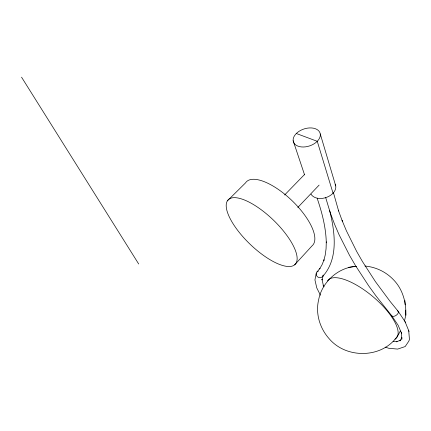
<?xml version="1.0" encoding="UTF-8"?>
<svg xmlns="http://www.w3.org/2000/svg" width="431" height="431" viewBox="0 0 431 431"><rect width="100%" height="100%" fill="white"/><g stroke="black" fill="none" stroke-linecap="round" stroke-linejoin="round"><path stroke-width="0.65" d="M316.214 273.54L314.937 279.902L316.774 287.908L320.454 295.257M401.94 337.543L401.789 339.337L401.326 332.075L401.692 333.713L398.201 325.389L391.779 315.794L376.096 296.07L368.796 285.99L355.494 265.615L349.519 255.33L339.019 234.604L334.537 224.19L330.351 213.027L325.604 197.35M404.456 320.966L405.824 315.239L405.517 310.104M400.297 331.019C387.658 358.215 347.542 360.661 329.036 338.567C319.807 328.233 315.363 313.504 318.617 299.928C321.86 282.073 338.276 267.204 356.464 266.347M401.778 337.807L399.925 340.932L400.577 340.323M316.952 271.993L320.039 268.244L319.554 268.976L322.054 264.72L324.037 259.807L323.773 260.663L325.211 255.087L326.057 248.838L326.294 241.92L326.289 242.798C325.944 227.568 322.076 212.682 317.173 198.341M322.533 276.594C338.847 258.837 334.909 231.743 329.613 210.393M294.68 264.801A46.51 16.782 43.9 0 0 256.397 206.39A46.51 16.782 43.9 0 0 233.931 225.079A46.51 16.782 43.9 0 0 294.68 264.801L312.055 245.848A45.88 18.037 43.8 0 0 291.361 200.016A45.88 18.037 43.8 0 0 245.508 182.906L227.369 200.857M297.816 207.44L319.112 185.104M284.611 194.995L304.695 174.334M400.819 340.134L396.278 341.805L397.113 341.67L393.11 341.395M355.904 266.423L348.226 267.382M364.955 266.046C375.929 267.005 386.165 271.956 393.713 279.988C402.705 289.282 406.358 302.562 405.824 315.239M385.195 347.127L388.827 348.296L397.678 349.088L405.172 346.556L408.798 341.19L409.45 339.526L408.723 330.674M296.318 133.491L317.259 141.309L333.044 193.201M409.046 331.466L405.048 321.666L398.26 311.419L390.157 301.479L375.449 281.669L362.449 261.536L356.626 251.37L346.443 230.881L342.122 220.58L342.376 221.275L338.351 210.258L338.621 210.985L333.325 192.291M21.55 77.171L138.696 263.987M324.015 286.825L323.185 285.128L323.401 285.812L322.022 279.196L322.016 280.015L323.266 275.043A3.626 3.319 27.6 0 1 319.829 277.683A3.626 3.319 27.6 0 1 316.246 274.73A3.626 3.319 27.6 0 1 318.434 271.067M405.048 321.666L405.312 322.329M293.161 140.738L304.566 174.851M320.265 133.944A14.029 8.922 -18.3 0 1 301.199 146.906A14.029 8.922 -18.3 0 1 298.721 131.53A14.029 8.922 -18.3 0 1 320.265 133.944L335.733 185.912M404.914 300.59L405.167 304.83M335.183 184.22A13.119 9.035 -17.4 0 1 327.248 197.091A13.119 9.035 -17.4 0 1 311.02 194.144M327.512 280.926A44.765 16.356 40 0 1 374.016 297.573A44.765 16.356 40 0 1 395.001 339.17M397.28 310.843A3.911 2.058 -34.9 0 1 396.52 315.066A3.911 2.058 -34.9 0 1 391.612 315.266"/></g></svg>
